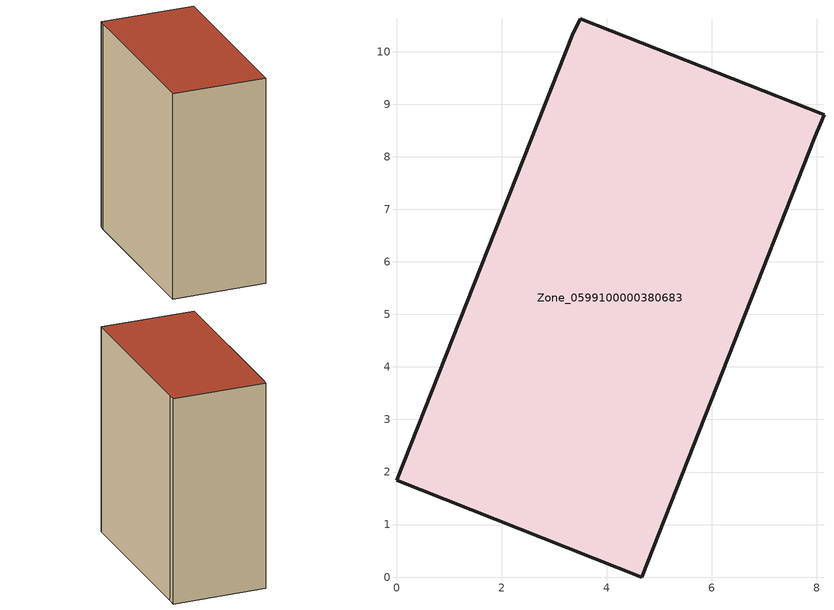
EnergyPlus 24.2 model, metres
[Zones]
Zone_0599100000380683
 floor ground (C_G): 7.96,8.37 4.67,0 0,1.84 3.34,10.31 3.5,10.62 8.13,8.8 z3.86
 wall outside (C_F): 8.13,8.8 3.5,10.62 3.34,10.31 0,1.84 4.67,0 7.96,8.37 8.13,8.8 z3.86:15.09
 roof outside (C_R): 4.67,0 7.96,8.37 8.13,8.8 3.5,10.62 3.34,10.31 0,1.84 z15.09
[BUILDING]
Pand.0599100000380683: North Axis=0; Terrain=City; Loads Convergence Tolerance Value=0.04; Temperature Convergence Tolerance Value=0.4; Solar Distribution=FullExterior; Maximum Number of Warmup Days=25; Minimum Number of Warmup Days=1
[Site:Location]
Rotterdam.The.Hague.AP_ZH_NLD Design_Conditions: Latitude=51.96; Longitude=4.45; Time Zone=1; Elevation=-4.5
[SITE:GROUNDTEMPERATURE:BUILDINGSURFACE]
18, 18, 18, 18, 18, 18, 18, 18, 18, 18, 18, 18
[MATERIAL] Thermal Absorptance=0.9; Solar Absorptance=0.7; Visible Absorptance=0.7
Name | Roughness | Thickness | Conductivity | Density | Specific Heat
G.TC.1992-2005 | MediumSmooth | 0.15 | 0.06 | 540 | 1210
F.TC.1992-2005 | Rough | 0.3 | 0.12 | 1920 | 840
R.TC.1992-2005 | MediumRough | 0.2 | 0.08 | 1500 | 1000
[CONSTRUCTION]
C_G: G.TC.1992-2005
C_F: F.TC.1992-2005
C_R: R.TC.1992-2005
[ZONE]
Zone_0599100000380683: Type=1; Multiplier=1; Ceiling Height=Autocalculate; Volume=Autocalculate; Floor Area=autocalculate; Part of Total Floor Area=Yes
[ZONEINFILTRATION:DESIGNFLOWRATE]
Infil_Zone_0599100000380683: Zone or ZoneList or Space or SpaceList=Zone_0599100000380683; Schedule=AlwaysOn; Design Flow Rate Calculation Method=Flow/Area; Flow Rate per Floor Area=0.0015; Constant Term Coefficient=1; Temperature Term Coefficient=0; Velocity Term Coefficient=0; Velocity Squared Term Coefficient=0
[HVACTEMPLATE:ZONE:IDEALLOADSAIRSYSTEM]
Zone_0599100000380683: Maximum Heating Supply Air Temperature=50; Minimum Cooling Supply Air Temperature=13; Maximum Heating Supply Air Humidity Ratio=0.0156; Minimum Cooling Supply Air Humidity Ratio=0.0077; Heating Limit=NoLimit; Cooling Limit=NoLimit; Dehumidification Control Type=ConstantSensibleHeatRatio; Cooling Sensible Heat Ratio=0.7; Dehumidification Setpoint=60; Humidification Control Type=None; Humidification Setpoint=30; Outdoor Air Method=None; Outdoor Air Flow Rate per Person=0.00944; Outdoor Air Flow Rate per Zone Floor Area=0; Outdoor Air Flow Rate per Zone=0; Demand Controlled Ventilation Type=None; Outdoor Air Economizer Type=NoEconomizer; Heat Recovery Type=None; Sensible Heat Recovery Effectiveness=0.7; Latent Heat Recovery Effectiveness=0.65
[ZONECONTROL:THERMOSTAT]
ThermostatControl_Zone_0599100000380683: Zone or ZoneList=Zone_0599100000380683; Control Type Schedule=DualSetpointControlType; Control 1=Thermostat_Zone_0599100000380683; Temperature Difference Between Cutout And Setpoint=0
[THERMOSTATSETPOINT:DUALSETPOINT]
Thermostat_Zone_0599100000380683: Heating Setpoint Temperature Schedule=HeatingSetpoint_Zone_0599100000380683; Cooling Setpoint Temperature Schedule=CoolingSetpoint_Zone_0599100000380683
[SCHEDULE:COMPACT]
HeatingSetpoint_Zone_0599100000380683: Through: 12/31, For: AllDays, Until: 24:00, 21
CoolingSetpoint_Zone_0599100000380683: Through: 12/31, For: AllDays, Until: 24:00, 24
DualSetpointControlType: Through: 12/31, For: AllDays, Until: 24:00, 4
AlwaysOn: Through: 12/31, For: AllDays, Until: 24:00, 1
